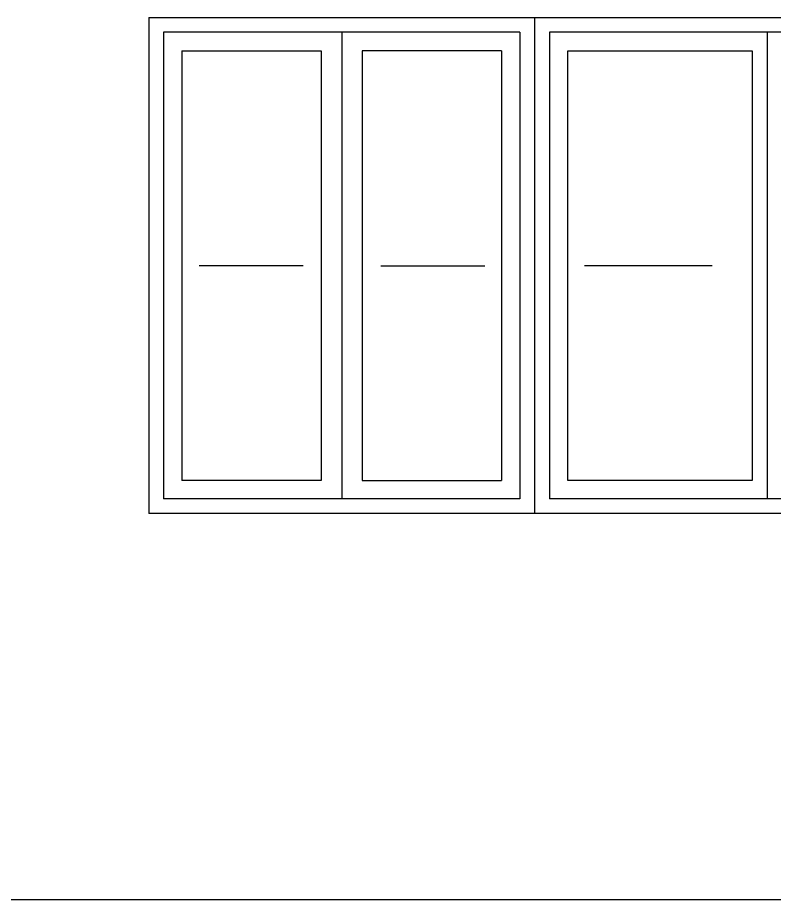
# Model space of a CAD drawing. Header units: metres. Extents: x 46426 to 130526, y 61608 to 121008.
# Drawn here: x 111629 to 115748, y 89109 to 93909 of the extents above; entities that cross this region are included whole.
import ezdxf

# ---------------------------------------------------------------- set-up
doc = ezdxf.new("R2010")
doc.units = ezdxf.units.M
doc.layers.add('PUB_DIM', color=3, linetype='Continuous')
doc.layers.add('WINDOW', color=7, linetype='Continuous')

msp = doc.modelspace()

# ---------------------------------------------------------------- linework, layer by layer
at = {"layer": 'PUB_DIM'}
for points in [[(113183.55, 92557.57), (112617.74, 92557.57)], [(113606.2, 92557.57), (114172.01, 92557.57)], [(115409.55, 92557.57), (114714.74, 92557.57)]]:
    msp.add_lwpolyline(points, dxfattribs=at)
at = {"layer": 'WINDOW'}
for p, q in [((112343.37, 93908.59), (114443.37, 93908.59)), ((112343.37, 93908.59), (112343.37, 91208.59)), ((114443.37, 93908.59), (119503.37, 93908.59)), ((114443.37, 93908.59), (114443.37, 91208.59)), ((114443.37, 93908.59), (114443.37, 91208.59)), ((112423.37, 93828.59), (112423.37, 91288.59)), ((114363.37, 93828.59), (112423.37, 93828.59)), ((113393.37, 93828.59), (113393.37, 91288.59)), ((114363.37, 93828.59), (114363.37, 91288.59)), ((114523.37, 93828.59), (114523.37, 91288.59)), ((119423.37, 93828.59), (114523.37, 93828.59)), ((114523.37, 93828.59), (114523.37, 91288.59)), ((115708.37, 93828.59), (115708.37, 91288.59)), ((112523.37, 93728.59), (113281.37, 93728.59)), ((112523.37, 93728.59), (112523.37, 91388.59)), ((113281.37, 93728.59), (113281.37, 91388.59)), ((114263.37, 93728.59), (113505.37, 93728.59)), ((113505.37, 93728.59), (113505.37, 91388.59)), ((114263.37, 93728.59), (114263.37, 91388.59)), ((113281.37, 91388.59), (112523.37, 91388.59)), ((113505.37, 91388.59), (114263.37, 91388.59)), ((114363.37, 91288.59), (112423.37, 91288.59)), ((119423.37, 91288.59), (114523.37, 91288.59)), ((114443.37, 91208.59), (112343.37, 91208.59)), ((119503.37, 91208.59), (114443.37, 91208.59)), ((87851, 89108.59), (120968, 89108.59))]:
    msp.add_line(p, q, dxfattribs=at)
msp.add_lwpolyline([(115628.37, 91388.59), (114623.37, 91388.59), (114623.37, 93728.59), (115628.37, 93728.59)], close=True, dxfattribs=at)

doc.saveas('drawing.dxf')
